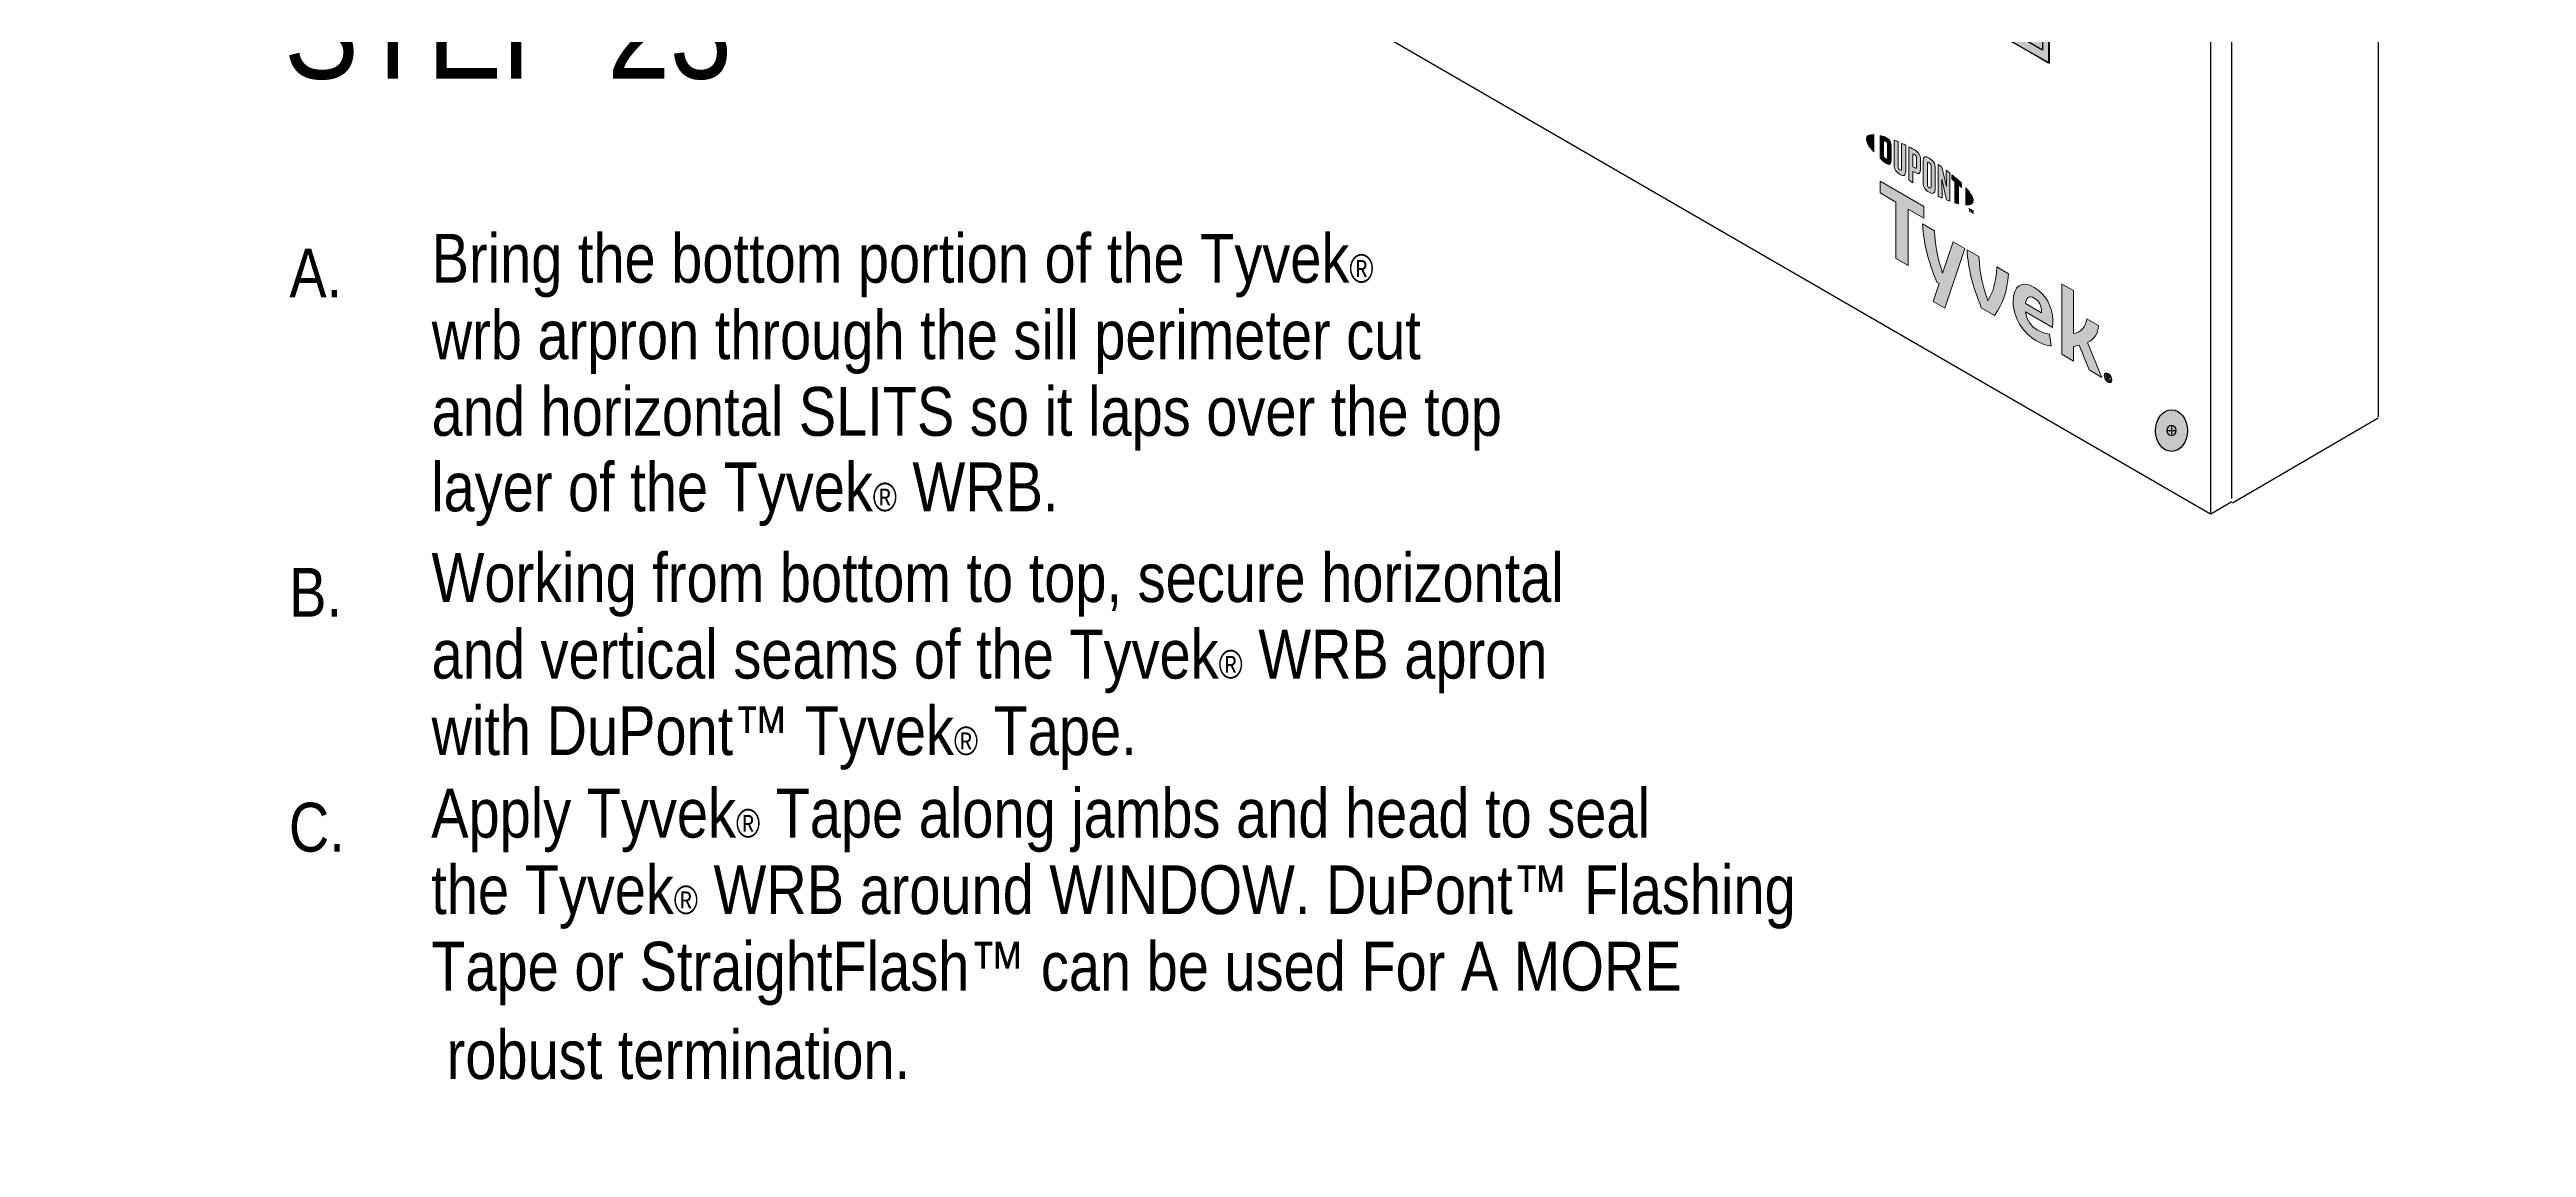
# Model space of a CAD drawing. Extents: x -1337 to 5791, y -3809 to 1769.
# Drawn here: x 3426 to 3997, y -2430 to -2177 of the extents above; entities that cross this region are included whole.
import ezdxf

# ---------------------------------------------------------------- set-up
doc = ezdxf.new("R2010")
doc.units = 0
doc.header["$MEASUREMENT"] = 0
for name, color, linetype, lineweight in [('.ATI-HATCH', 7, 'Continuous', 0), ('.ATI-TEXT', 7, 'Continuous', 0), ('G-ANNO-TTLB', 7, 'Continuous', 0), ('Layer 12', 7, 'Continuous', 0), ('TYVEK', 7, 'Continuous', 0), ('WALL SCRATCH', 7, 'Continuous', 0), ('X-REF - TRACED', 7, 'Continuous', 0)]:
    doc.layers.add(name, color=color, linetype=linetype, lineweight=lineweight)

# ---------------------------------------------------------------- blocks, each defined once
blk = doc.blocks.new('Block_80')
at = {"layer": '.ATI-TEXT', "char_height": 0.2, "attachment_point": 7}
for s, insert in [('\\C18;\\c0;\\FArial Narrow|b0|i0|c1;\\H11.249999;\\W1.000000;A.', (3481.39, -2234.47)), ('\\C18;\\c0;\\FArial Narrow|b0|i0|c1;\\H11.249999;\\W1.000000;Bring the bottom portion of the Tyvek\\H6.558750;®\\H11.249999;  ', (3514.16, -2234.47)), ('\\C18;\\c0;\\FArial Narrow|b0|i0|c1;\\H11.249999;\\W1.000000;wrb arpron through the sill perimeter cut', (3514.18, -2252.11)), ('\\C18;\\c0;\\FArial Narrow|b0|i0|c1;\\H11.249999;\\W1.000000;and horizontal SLITS so it laps over the top', (3514.16, -2269.74)), ('\\C18;\\c0;\\FArial Narrow|b0|i0|c1;\\H11.249999;\\W1.000000;layer of the Tyvek\\H6.558750;®\\H11.249999; WRB. ', (3514.04, -2287.13))]:
    blk.add_mtext(s, dxfattribs=dict(at, insert=insert))
blk = doc.blocks.new('Block_81')
at = {"layer": '.ATI-TEXT', "char_height": 0.2, "attachment_point": 7}
for s, insert in [('\\C18;\\c0;\\FArial Narrow|b0|i0|c1;\\H11.249999;\\W1.000000;Working from bottom to top, secure horizontal', (3514.13, -2308.02)), ('\\C18;\\c0;\\FArial Narrow|b0|i0|c1;\\H11.249999;\\W1.000000;B.', (3481.35, -2308.02)), ('\\C18;\\c0;\\FArial Narrow|b0|i0|c1;\\H11.249999;\\W1.000000;and vertical seams of the Tyvek\\H6.558750;®\\H11.249999; WRB apron ', (3514.15, -2325.65)), ('\\C18;\\c0;\\FArial Narrow|b0|i0|c1;\\H11.249999;\\W1.000000;with DuPont™ Tyvek\\H6.558750;®\\H11.249999; Tape. ', (3514.13, -2343.29))]:
    blk.add_mtext(s, dxfattribs=dict(at, insert=insert))
blk = doc.blocks.new('Block_82')
at = {"layer": '.ATI-TEXT', "char_height": 0.2, "attachment_point": 7}
for s, insert in [('\\C18;\\c0;\\FArial Narrow|b0|i0|c1;\\H11.249999;\\W1.000000;Apply Tyvek\\H6.558750;®\\H11.249999; Tape along jambs and head to seal', (3514.06, -2362.28)), ('\\C18;\\c0;\\FArial Narrow|b0|i0|c1;\\H11.249999;\\W1.000000;C.', (3481.28, -2362.28)), ('\\C18;\\c0;\\FArial Narrow|b0|i0|c1;\\H11.249999;\\W1.000000;the Tyvek\\H6.558750;®\\H11.249999; WRB around WINDOW. DuPont™ Flashing ', (3514.07, -2379.92)), ('\\C18;\\c0;\\FArial Narrow|b0|i0|c1;\\H11.249999;\\W1.000000;Tape or StraightFlash™ can be used For A MORE', (3514.06, -2397.55)), ('\\C18;\\c0;\\FArial Narrow|b0|i0|c1;\\H11.249999;\\W1.000000; robust termination. ', (3514.04, -2414.66))]:
    blk.add_mtext(s, dxfattribs=dict(at, insert=insert))
blk = doc.blocks.new('Block_594')
at = {"layer": 'TYVEK', "color": 1, "lineweight": 25, "true_color": 0xff0000}
for points in [[(3446.41, -2274.43)], [(3490.17, -2299.69)]]:
    blk.add_lwpolyline(points, dxfattribs=at)
blk = doc.blocks.new('Block_595')
at = {"layer": 'TYVEK', "color": 1, "lineweight": 25, "true_color": 0xff0000}
for points in [[(3490.17, -2279.11)], [(3490.17, -2299.69)]]:
    blk.add_lwpolyline(points, dxfattribs=at)
blk = doc.blocks.new('Block_597')
at = {"layer": 'TYVEK', "color": 1, "lineweight": 25, "true_color": 0xff0000}
for points in [[(3810.01, -2186.76)], [(3853.78, -2212.03)]]:
    blk.add_lwpolyline(points, dxfattribs=at)
blk = doc.blocks.new('Block_598')
at = {"layer": 'TYVEK', "color": 1, "lineweight": 25, "true_color": 0xff0000}
for points in [[(3853.78, -2191.45)], [(3853.78, -2212.03)]]:
    blk.add_lwpolyline(points, dxfattribs=at)
blk = doc.blocks.new('Block_608')
at = {"layer": 'TYVEK', "true_color": 0x003b71, "transparency": 33554687}
h = blk.add_hatch(color=156, dxfattribs=at)
h.dxf.hatch_style = 2
edge = h.paths.add_edge_path()
edge.add_ellipse((3914.8, -2265.15), major_axis=(0, 4.78), ratio=0.766948, start_angle=0, end_angle=360)
at = {"layer": 'TYVEK', "color": 18, "lineweight": 25, "true_color": 0x000000}
for p, q in [((3914.8, -2263.89), (3914.8, -2266.36)), ((3913.83, -2265.12), (3915.77, -2265.12))]:
    blk.add_line(p, q, dxfattribs=at)
for centre, major_axis, ratio in [((3914.8, -2265.15), (0, 4.78), 0.766948), ((3914.8, -2265.12), (0, 1.23), 0.788846)]:
    blk.add_ellipse(centre, major_axis=major_axis, ratio=ratio, dxfattribs=at)
blk = doc.blocks.new('Block_814')
at = {"layer": 'X-REF - TRACED', "true_color": 0x848484, "transparency": 33554687}
h = blk.add_hatch(color=252, dxfattribs=at)
h.dxf.hatch_style = 2
edge = h.paths.add_edge_path()
edge.add_spline(control_points=[(3844.54, -2197.96), (3844.54, -2198.68), (3845.15, -2199.71), (3846.22, -2200.9), (3846.22, -2200.9), (3846.22, -2196.96), (3846.22, -2196.96), (3845.15, -2196.92), (3844.54, -2197.24), (3844.54, -2197.96)], knot_values=[0, 0, 0, 0, 1, 1, 1, 2, 2, 2, 3, 3, 3, 3], degree=3, periodic=0)
h = blk.add_hatch(color=252, dxfattribs=at)
h.dxf.hatch_style = 2
edge = h.paths.add_edge_path()
edge.add_spline(control_points=[(3849.42, -2202.39), (3849.42, -2202.69), (3849.26, -2202.7), (3849.07, -2202.59), (3848.93, -2202.5), (3848.7, -2202.31), (3848.51, -2202.15), (3848.51, -2202.15), (3848.51, -2198.38), (3848.51, -2198.38), (3848.7, -2198.43), (3848.93, -2198.5), (3849.07, -2198.58), (3849.26, -2198.69), (3849.42, -2198.89), (3849.42, -2199.19), (3849.42, -2199.19), (3849.42, -2202.39), (3849.42, -2202.39)], knot_values=[0, 0, 0, 0, 1, 1, 1, 2, 2, 2, 3, 3, 3, 4, 4, 4, 5, 5, 5, 6, 6, 6, 6], degree=3, periodic=0)
edge = h.paths.add_edge_path()
edge.add_spline(control_points=[(3849.2, -2197.67), (3848.9, -2197.5), (3848.47, -2197.35), (3847.69, -2197.18), (3847.69, -2197.18), (3847.69, -2202.4), (3847.69, -2202.4), (3848.38, -2203.03), (3848.9, -2203.48), (3849.2, -2203.65), (3849.88, -2204.04), (3850.27, -2203.79), (3850.27, -2203.01), (3850.27, -2203.01), (3850.27, -2199.54), (3850.27, -2199.54), (3850.27, -2198.77), (3849.88, -2198.07), (3849.2, -2197.67)], knot_values=[0, 0, 0, 0, 1, 1, 1, 2, 2, 2, 3, 3, 3, 4, 4, 4, 5, 5, 5, 6, 6, 6, 6], degree=3, periodic=0)
h = blk.add_hatch(color=252, dxfattribs=at)
h.dxf.hatch_style = 2
edge = h.paths.add_edge_path()
edge.add_spline(control_points=[(3852.66, -2204.87), (3852.66, -2205.18), (3852.57, -2205.31), (3852.24, -2205.08), (3851.92, -2204.85), (3851.83, -2204.64), (3851.83, -2204.28), (3851.83, -2204.28), (3851.83, -2198.6), (3851.83, -2198.6), (3851.62, -2198.5), (3851.14, -2198.3), (3850.94, -2198.21), (3850.94, -2198.21), (3850.94, -2203.96), (3850.94, -2203.96), (3850.94, -2204.88), (3851.32, -2205.46), (3852.24, -2206.12), (3853.09, -2206.71), (3853.6, -2206.52), (3853.6, -2205.5), (3853.6, -2205.5), (3853.6, -2199.43), (3853.6, -2199.43), (3853.43, -2199.34), (3852.85, -2199.06), (3852.66, -2198.98), (3852.66, -2198.98), (3852.66, -2204.87), (3852.66, -2204.87)], knot_values=[0, 0, 0, 0, 1, 1, 1, 2, 2, 2, 3, 3, 3, 4, 4, 4, 5, 5, 5, 6, 6, 6, 7, 7, 7, 8, 8, 8, 9, 9, 9, 10, 10, 10, 10], degree=3, periodic=0)
h = blk.add_hatch(color=252, dxfattribs=at)
h.dxf.hatch_style = 2
edge = h.paths.add_edge_path()
edge.add_spline(control_points=[(3856.08, -2204.35), (3856.08, -2204.68), (3855.98, -2204.79), (3855.6, -2204.57), (3855.6, -2204.57), (3855.27, -2204.38), (3855.27, -2204.38), (3855.27, -2204.38), (3855.27, -2201.36), (3855.27, -2201.36), (3855.42, -2201.43), (3855.5, -2201.48), (3855.59, -2201.53), (3856, -2201.77), (3856.08, -2201.99), (3856.08, -2202.33), (3856.08, -2202.33), (3856.08, -2204.35), (3856.08, -2204.35)], knot_values=[0, 0, 0, 0, 1, 1, 1, 2, 2, 2, 3, 3, 3, 4, 4, 4, 5, 5, 5, 6, 6, 6, 6], degree=3, periodic=0)
edge = h.paths.add_edge_path()
edge.add_spline(control_points=[(3855.64, -2200.49), (3855.48, -2200.4), (3854.88, -2200.08), (3854.34, -2199.8), (3854.34, -2199.8), (3854.34, -2207.45), (3854.34, -2207.45), (3854.52, -2207.57), (3855.01, -2207.88), (3855.27, -2208.04), (3855.27, -2208.04), (3855.27, -2205.44), (3855.27, -2205.44), (3855.27, -2205.44), (3855.64, -2205.65), (3855.64, -2205.65), (3856.62, -2206.22), (3857.03, -2205.95), (3857.03, -2204.98), (3857.03, -2204.98), (3857.03, -2202.72), (3857.03, -2202.72), (3857.03, -2201.77), (3856.57, -2201.03), (3855.64, -2200.49)], knot_values=[0, 0, 0, 0, 1, 1, 1, 2, 2, 2, 3, 3, 3, 4, 4, 4, 5, 5, 5, 6, 6, 6, 7, 7, 7, 8, 8, 8, 8], degree=3, periodic=0)
h = blk.add_hatch(color=252, dxfattribs=at)
h.dxf.hatch_style = 2
edge = h.paths.add_edge_path()
edge.add_spline(control_points=[(3859.43, -2208.96), (3859.43, -2209.26), (3859.35, -2209.36), (3859.01, -2209.18), (3858.67, -2209), (3858.58, -2208.78), (3858.58, -2208.46), (3858.58, -2208.46), (3858.58, -2203.69), (3858.58, -2203.69), (3858.58, -2203.38), (3858.67, -2203.26), (3859.01, -2203.47), (3859.35, -2203.67), (3859.43, -2203.88), (3859.43, -2204.18), (3859.43, -2204.18), (3859.43, -2208.96), (3859.43, -2208.96)], knot_values=[0, 0, 0, 0, 1, 1, 1, 2, 2, 2, 3, 3, 3, 4, 4, 4, 5, 5, 5, 6, 6, 6, 6], degree=3, periodic=0)
edge = h.paths.add_edge_path()
edge.add_spline(control_points=[(3859.01, -2202.4), (3858.14, -2201.85), (3857.63, -2201.99), (3857.63, -2203), (3857.63, -2203), (3857.63, -2208), (3857.63, -2208), (3857.63, -2209.07), (3858.1, -2209.77), (3859.01, -2210.26), (3859.91, -2210.73), (3860.38, -2210.61), (3860.38, -2209.48), (3860.38, -2209.48), (3860.38, -2204.7), (3860.38, -2204.7), (3860.38, -2203.62), (3859.96, -2202.99), (3859.01, -2202.4)], knot_values=[0, 0, 0, 0, 1, 1, 1, 2, 2, 2, 3, 3, 3, 4, 4, 4, 5, 5, 5, 6, 6, 6, 6], degree=3, periodic=0)
h = blk.add_hatch(color=252, dxfattribs=at)
h.dxf.hatch_style = 2
edge = h.paths.add_edge_path()
edge.add_spline(control_points=[(3862.98, -2208.95), (3862.98, -2208.95), (3861.94, -2204.46), (3861.94, -2204.46), (3861.66, -2204.25), (3861.32, -2204.01), (3861.06, -2203.83), (3861.06, -2203.83), (3861.06, -2211.18), (3861.06, -2211.18), (3861.24, -2211.26), (3861.71, -2211.48), (3861.96, -2211.58), (3861.96, -2211.58), (3861.88, -2207.21), (3861.88, -2207.21), (3861.88, -2207.21), (3862.98, -2212), (3862.98, -2212), (3863.22, -2212.1), (3863.56, -2212.23), (3863.79, -2212.31), (3863.79, -2212.31), (3863.79, -2205.85), (3863.79, -2205.85), (3863.55, -2205.67), (3863.13, -2205.34), (3862.92, -2205.18), (3862.92, -2205.18), (3862.98, -2208.95), (3862.98, -2208.95)], knot_values=[0, 0, 0, 0, 1, 1, 1, 2, 2, 2, 3, 3, 3, 4, 4, 4, 5, 5, 5, 6, 6, 6, 7, 7, 7, 8, 8, 8, 9, 9, 9, 10, 10, 10, 10], degree=3, periodic=0)
h = blk.add_hatch(color=252, dxfattribs=at)
h.dxf.hatch_style = 2
edge = h.paths.add_edge_path()
edge.add_spline(control_points=[(3864.25, -2207.25), (3864.48, -2207.43), (3864.71, -2207.62), (3864.93, -2207.8), (3864.93, -2207.8), (3864.93, -2212.69), (3864.93, -2212.69), (3865.14, -2212.75), (3865.52, -2212.85), (3865.77, -2212.91), (3865.77, -2212.91), (3865.77, -2208.52), (3865.77, -2208.52), (3866.02, -2208.73), (3866.25, -2208.94), (3866.46, -2209.13), (3866.46, -2209.13), (3866.46, -2208.18), (3866.46, -2208.18), (3865.79, -2207.54), (3865.08, -2206.91), (3864.25, -2206.23), (3864.25, -2206.23), (3864.25, -2207.25), (3864.25, -2207.25)], knot_values=[0, 0, 0, 0, 1, 1, 1, 2, 2, 2, 3, 3, 3, 4, 4, 4, 5, 5, 5, 6, 6, 6, 7, 7, 7, 8, 8, 8, 8], degree=3, periodic=0)
h = blk.add_hatch(color=252, dxfattribs=at)
h.dxf.hatch_style = 2
edge = h.paths.add_edge_path()
edge.add_spline(control_points=[(3869.15, -2212.16), (3869.15, -2212.89), (3868.53, -2213.21), (3867.47, -2213.17), (3867.47, -2213.17), (3867.47, -2209.23), (3867.47, -2209.23), (3868.53, -2210.42), (3869.15, -2211.45), (3869.15, -2212.16)], knot_values=[0, 0, 0, 0, 1, 1, 1, 2, 2, 2, 3, 3, 3, 3], degree=3, periodic=0)
h = blk.add_hatch(color=252, dxfattribs=at)
h.dxf.hatch_style = 2
edge = h.paths.add_edge_path()
edge.add_spline(control_points=[(3868.65, -2214.25), (3868.65, -2214.25), (3868.75, -2214.31), (3868.75, -2214.31), (3868.75, -2214.31), (3868.9, -2214.66), (3868.9, -2214.66), (3868.9, -2214.66), (3869.05, -2214.48), (3869.05, -2214.48), (3869.05, -2214.48), (3869.14, -2214.54), (3869.14, -2214.54), (3869.14, -2214.54), (3869.14, -2215.11), (3869.14, -2215.11), (3869.14, -2215.11), (3869.05, -2215.05), (3869.05, -2215.05), (3869.05, -2215.05), (3869.05, -2214.65), (3869.05, -2214.65), (3869.05, -2214.65), (3868.9, -2214.83), (3868.9, -2214.83), (3868.9, -2214.83), (3868.89, -2214.83), (3868.89, -2214.83), (3868.89, -2214.83), (3868.74, -2214.47), (3868.74, -2214.47), (3868.74, -2214.47), (3868.74, -2214.87), (3868.74, -2214.87), (3868.74, -2214.87), (3868.65, -2214.82), (3868.65, -2214.82), (3868.65, -2214.82), (3868.65, -2214.25), (3868.65, -2214.25)], knot_values=[0, 0, 0, 0, 1, 1, 1, 2, 2, 2, 3, 3, 3, 4, 4, 4, 5, 5, 5, 6, 6, 6, 7, 7, 7, 8, 8, 8, 9, 9, 9, 10, 10, 10, 11, 11, 11, 12, 12, 12, 13, 13, 13, 13], degree=3, periodic=0)
edge = h.paths.add_edge_path()
edge.add_spline(control_points=[(3868.29, -2214.14), (3868.29, -2214.14), (3868.14, -2214.06), (3868.14, -2214.06), (3868.14, -2214.06), (3868.14, -2213.96), (3868.14, -2213.96), (3868.14, -2213.96), (3868.54, -2214.19), (3868.54, -2214.19), (3868.54, -2214.19), (3868.54, -2214.29), (3868.54, -2214.29), (3868.54, -2214.29), (3868.39, -2214.2), (3868.39, -2214.2), (3868.39, -2214.2), (3868.39, -2214.67), (3868.39, -2214.67), (3868.39, -2214.67), (3868.29, -2214.61), (3868.29, -2214.61), (3868.29, -2214.61), (3868.29, -2214.14), (3868.29, -2214.14)], knot_values=[0, 0, 0, 0, 1, 1, 1, 2, 2, 2, 3, 3, 3, 4, 4, 4, 5, 5, 5, 6, 6, 6, 7, 7, 7, 8, 8, 8, 8], degree=3, periodic=0)
at = {"layer": 'X-REF - TRACED'}
for points, knots in [([(3844.54, -2197.96), (3844.54, -2198.68), (3845.15, -2199.71), (3846.22, -2200.9), (3846.22, -2200.9), (3846.22, -2196.96), (3846.22, -2196.96), (3845.15, -2196.92), (3844.54, -2197.24), (3844.54, -2197.96)], [0, 0, 0, 0, 1, 1, 1, 2, 2, 2, 3, 3, 3, 3]), ([(3849.2, -2197.67), (3848.9, -2197.5), (3848.47, -2197.35), (3847.69, -2197.18), (3847.69, -2197.18), (3847.69, -2202.4), (3847.69, -2202.4), (3848.38, -2203.03), (3848.9, -2203.48), (3849.2, -2203.65), (3849.88, -2204.04), (3850.27, -2203.79), (3850.27, -2203.01), (3850.27, -2203.01), (3850.27, -2199.54), (3850.27, -2199.54), (3850.27, -2198.77), (3849.88, -2198.07), (3849.2, -2197.67)], [0, 0, 0, 0, 1, 1, 1, 2, 2, 2, 3, 3, 3, 4, 4, 4, 5, 5, 5, 6, 6, 6, 6]), ([(3849.42, -2202.39), (3849.42, -2202.69), (3849.26, -2202.7), (3849.07, -2202.59), (3848.93, -2202.5), (3848.7, -2202.31), (3848.51, -2202.15), (3848.51, -2202.15), (3848.51, -2198.38), (3848.51, -2198.38), (3848.7, -2198.43), (3848.93, -2198.5), (3849.07, -2198.58), (3849.26, -2198.69), (3849.42, -2198.89), (3849.42, -2199.19), (3849.42, -2199.19), (3849.42, -2202.39), (3849.42, -2202.39)], [0, 0, 0, 0, 1, 1, 1, 2, 2, 2, 3, 3, 3, 4, 4, 4, 5, 5, 5, 6, 6, 6, 6]), ([(3852.66, -2204.87), (3852.66, -2205.18), (3852.57, -2205.31), (3852.24, -2205.08), (3851.92, -2204.85), (3851.83, -2204.64), (3851.83, -2204.28), (3851.83, -2204.28), (3851.83, -2198.6), (3851.83, -2198.6), (3851.62, -2198.5), (3851.14, -2198.3), (3850.94, -2198.21), (3850.94, -2198.21), (3850.94, -2203.96), (3850.94, -2203.96), (3850.94, -2204.88), (3851.32, -2205.46), (3852.24, -2206.12), (3853.09, -2206.71), (3853.6, -2206.52), (3853.6, -2205.5), (3853.6, -2205.5), (3853.6, -2199.43), (3853.6, -2199.43), (3853.43, -2199.34), (3852.85, -2199.06), (3852.66, -2198.98), (3852.66, -2198.98), (3852.66, -2204.87), (3852.66, -2204.87)], [0, 0, 0, 0, 1, 1, 1, 2, 2, 2, 3, 3, 3, 4, 4, 4, 5, 5, 5, 6, 6, 6, 7, 7, 7, 8, 8, 8, 9, 9, 9, 10, 10, 10, 10]), ([(3855.64, -2200.49), (3855.48, -2200.4), (3854.88, -2200.08), (3854.34, -2199.8), (3854.34, -2199.8), (3854.34, -2207.45), (3854.34, -2207.45), (3854.52, -2207.57), (3855.01, -2207.88), (3855.27, -2208.04), (3855.27, -2208.04), (3855.27, -2205.44), (3855.27, -2205.44), (3855.27, -2205.44), (3855.64, -2205.65), (3855.64, -2205.65), (3856.62, -2206.22), (3857.03, -2205.95), (3857.03, -2204.98), (3857.03, -2204.98), (3857.03, -2202.72), (3857.03, -2202.72), (3857.03, -2201.77), (3856.57, -2201.03), (3855.64, -2200.49)], [0, 0, 0, 0, 1, 1, 1, 2, 2, 2, 3, 3, 3, 4, 4, 4, 5, 5, 5, 6, 6, 6, 7, 7, 7, 8, 8, 8, 8]), ([(3856.08, -2204.35), (3856.08, -2204.68), (3855.98, -2204.79), (3855.6, -2204.57), (3855.6, -2204.57), (3855.27, -2204.38), (3855.27, -2204.38), (3855.27, -2204.38), (3855.27, -2201.36), (3855.27, -2201.36), (3855.42, -2201.43), (3855.5, -2201.48), (3855.59, -2201.53), (3856, -2201.77), (3856.08, -2201.99), (3856.08, -2202.33), (3856.08, -2202.33), (3856.08, -2204.35), (3856.08, -2204.35)], [0, 0, 0, 0, 1, 1, 1, 2, 2, 2, 3, 3, 3, 4, 4, 4, 5, 5, 5, 6, 6, 6, 6]), ([(3859.01, -2202.4), (3858.14, -2201.85), (3857.63, -2201.99), (3857.63, -2203), (3857.63, -2203), (3857.63, -2208), (3857.63, -2208), (3857.63, -2209.07), (3858.1, -2209.77), (3859.01, -2210.26), (3859.91, -2210.73), (3860.38, -2210.61), (3860.38, -2209.48), (3860.38, -2209.48), (3860.38, -2204.7), (3860.38, -2204.7), (3860.38, -2203.62), (3859.96, -2202.99), (3859.01, -2202.4)], [0, 0, 0, 0, 1, 1, 1, 2, 2, 2, 3, 3, 3, 4, 4, 4, 5, 5, 5, 6, 6, 6, 6]), ([(3859.43, -2208.96), (3859.43, -2209.26), (3859.35, -2209.36), (3859.01, -2209.18), (3858.67, -2209), (3858.58, -2208.78), (3858.58, -2208.46), (3858.58, -2208.46), (3858.58, -2203.69), (3858.58, -2203.69), (3858.58, -2203.38), (3858.67, -2203.26), (3859.01, -2203.47), (3859.35, -2203.67), (3859.43, -2203.88), (3859.43, -2204.18), (3859.43, -2204.18), (3859.43, -2208.96), (3859.43, -2208.96)], [0, 0, 0, 0, 1, 1, 1, 2, 2, 2, 3, 3, 3, 4, 4, 4, 5, 5, 5, 6, 6, 6, 6]), ([(3862.98, -2208.95), (3862.98, -2208.95), (3861.94, -2204.46), (3861.94, -2204.46), (3861.66, -2204.25), (3861.32, -2204.01), (3861.06, -2203.83), (3861.06, -2203.83), (3861.06, -2211.18), (3861.06, -2211.18), (3861.24, -2211.26), (3861.71, -2211.48), (3861.96, -2211.58), (3861.96, -2211.58), (3861.88, -2207.21), (3861.88, -2207.21), (3861.88, -2207.21), (3862.98, -2212), (3862.98, -2212), (3863.22, -2212.1), (3863.56, -2212.23), (3863.79, -2212.31), (3863.79, -2212.31), (3863.79, -2205.85), (3863.79, -2205.85), (3863.55, -2205.67), (3863.13, -2205.34), (3862.92, -2205.18), (3862.92, -2205.18), (3862.98, -2208.95), (3862.98, -2208.95)], [0, 0, 0, 0, 1, 1, 1, 2, 2, 2, 3, 3, 3, 4, 4, 4, 5, 5, 5, 6, 6, 6, 7, 7, 7, 8, 8, 8, 9, 9, 9, 10, 10, 10, 10]), ([(3864.25, -2207.25), (3864.48, -2207.43), (3864.71, -2207.62), (3864.93, -2207.8), (3864.93, -2207.8), (3864.93, -2212.69), (3864.93, -2212.69), (3865.14, -2212.75), (3865.52, -2212.85), (3865.77, -2212.91), (3865.77, -2212.91), (3865.77, -2208.52), (3865.77, -2208.52), (3866.02, -2208.73), (3866.25, -2208.94), (3866.46, -2209.13), (3866.46, -2209.13), (3866.46, -2208.18), (3866.46, -2208.18), (3865.79, -2207.54), (3865.08, -2206.91), (3864.25, -2206.23), (3864.25, -2206.23), (3864.25, -2207.25), (3864.25, -2207.25)], [0, 0, 0, 0, 1, 1, 1, 2, 2, 2, 3, 3, 3, 4, 4, 4, 5, 5, 5, 6, 6, 6, 7, 7, 7, 8, 8, 8, 8]), ([(3869.15, -2212.16), (3869.15, -2212.89), (3868.53, -2213.21), (3867.47, -2213.17), (3867.47, -2213.17), (3867.47, -2209.23), (3867.47, -2209.23), (3868.53, -2210.42), (3869.15, -2211.45), (3869.15, -2212.16)], [0, 0, 0, 0, 1, 1, 1, 2, 2, 2, 3, 3, 3, 3]), ([(3868.29, -2214.14), (3868.29, -2214.14), (3868.14, -2214.06), (3868.14, -2214.06), (3868.14, -2214.06), (3868.14, -2213.96), (3868.14, -2213.96), (3868.14, -2213.96), (3868.54, -2214.19), (3868.54, -2214.19), (3868.54, -2214.19), (3868.54, -2214.29), (3868.54, -2214.29), (3868.54, -2214.29), (3868.39, -2214.2), (3868.39, -2214.2), (3868.39, -2214.2), (3868.39, -2214.67), (3868.39, -2214.67), (3868.39, -2214.67), (3868.29, -2214.61), (3868.29, -2214.61), (3868.29, -2214.61), (3868.29, -2214.14), (3868.29, -2214.14)], [0, 0, 0, 0, 1, 1, 1, 2, 2, 2, 3, 3, 3, 4, 4, 4, 5, 5, 5, 6, 6, 6, 7, 7, 7, 8, 8, 8, 8]), ([(3868.65, -2214.25), (3868.65, -2214.25), (3868.75, -2214.31), (3868.75, -2214.31), (3868.75, -2214.31), (3868.9, -2214.66), (3868.9, -2214.66), (3868.9, -2214.66), (3869.05, -2214.48), (3869.05, -2214.48), (3869.05, -2214.48), (3869.14, -2214.54), (3869.14, -2214.54), (3869.14, -2214.54), (3869.14, -2215.11), (3869.14, -2215.11), (3869.14, -2215.11), (3869.05, -2215.05), (3869.05, -2215.05), (3869.05, -2215.05), (3869.05, -2214.65), (3869.05, -2214.65), (3869.05, -2214.65), (3868.9, -2214.83), (3868.9, -2214.83), (3868.9, -2214.83), (3868.89, -2214.83), (3868.89, -2214.83), (3868.89, -2214.83), (3868.74, -2214.47), (3868.74, -2214.47), (3868.74, -2214.47), (3868.74, -2214.87), (3868.74, -2214.87), (3868.74, -2214.87), (3868.65, -2214.82), (3868.65, -2214.82), (3868.65, -2214.82), (3868.65, -2214.25), (3868.65, -2214.25)], [0, 0, 0, 0, 1, 1, 1, 2, 2, 2, 3, 3, 3, 4, 4, 4, 5, 5, 5, 6, 6, 6, 7, 7, 7, 8, 8, 8, 9, 9, 9, 10, 10, 10, 11, 11, 11, 12, 12, 12, 13, 13, 13, 13])]:
    blk.add_open_spline(points, degree=3, knots=knots, dxfattribs=at)
blk = doc.blocks.new('Block_818')
at = {"layer": 'X-REF - TRACED', "true_color": 0x848484, "transparency": 33554687}
h = blk.add_hatch(color=252, dxfattribs=at)
h.dxf.hatch_style = 2
h.paths.add_polyline_path([(3857.79, -2213.49), (3847.69, -2207.66), (3847.69, -2210.4), (3851.34, -2212.51), (3851.34, -2225.5), (3854.15, -2227.12), (3854.15, -2214.13), (3857.79, -2216.23)])
h = blk.add_hatch(color=252, dxfattribs=at)
h.dxf.hatch_style = 2
edge = h.paths.add_edge_path()
edge.add_spline(control_points=[(3874.58, -2227.44), (3874.41, -2231.18), (3873.66, -2233.36), (3872.51, -2235.23), (3871.39, -2232.04), (3870.66, -2229.02), (3870.45, -2225.05), (3870.45, -2225.05), (3867.72, -2223.47), (3867.72, -2223.47), (3868.01, -2228.16), (3868.9, -2231.57), (3871.01, -2236.86), (3871.01, -2236.86), (3874.02, -2238.6), (3874.02, -2238.6), (3876.06, -2235.7), (3876.9, -2233.29), (3877.29, -2229), (3877.29, -2229), (3874.58, -2227.44), (3874.58, -2227.44)], knot_values=[0, 0, 0, 0, 1, 1, 1, 2, 2, 2, 3, 3, 3, 4, 4, 4, 5, 5, 5, 6, 6, 6, 7, 7, 7, 7], degree=3, periodic=0)
h = blk.add_hatch(color=252, dxfattribs=at)
h.dxf.hatch_style = 2
edge = h.paths.add_edge_path()
edge.add_spline(control_points=[(3881.15, -2235.88), (3881.15, -2235.88), (3884.88, -2238.03), (3884.88, -2238.03), (3884.88, -2238.03), (3884.88, -2237.76), (3884.88, -2237.76), (3884.88, -2236.51), (3884.29, -2235.24), (3883.21, -2234.62), (3882.08, -2233.96), (3881.33, -2234.46), (3881.15, -2235.88)], knot_values=[0, 0, 0, 0, 1, 1, 1, 2, 2, 2, 3, 3, 3, 4, 4, 4, 4], degree=3, periodic=0)
edge = h.paths.add_edge_path()
edge.add_spline(control_points=[(3887.1, -2245.65), (3886.23, -2245.61), (3884.96, -2245.18), (3883.66, -2244.44), (3880.51, -2242.61), (3878.35, -2239.07), (3878.35, -2235.34), (3878.35, -2231.77), (3880.33, -2230.48), (3883.21, -2232.15), (3885.78, -2233.63), (3887.47, -2236.7), (3887.47, -2239.71), (3887.47, -2240.38), (3887.43, -2240.95), (3887.39, -2241.37), (3887.39, -2241.37), (3881.19, -2237.79), (3881.19, -2237.79), (3881.45, -2239.74), (3882.37, -2241.08), (3883.94, -2241.99), (3884.9, -2242.54), (3885.82, -2242.83), (3886.67, -2242.91), (3886.67, -2242.91), (3887.1, -2245.65), (3887.1, -2245.65)], knot_values=[0, 0, 0, 0, 1, 1, 1, 2, 2, 2, 3, 3, 3, 4, 4, 4, 5, 5, 5, 6, 6, 6, 7, 7, 7, 8, 8, 8, 9, 9, 9, 9], degree=3, periodic=0)
h = blk.add_hatch(color=252, dxfattribs=at)
h.dxf.hatch_style = 2
edge = h.paths.add_edge_path()
edge.add_spline(control_points=[(3895.49, -2244.86), (3895.49, -2244.86), (3898.75, -2252.88), (3898.75, -2252.88), (3898.75, -2252.88), (3895.81, -2251.18), (3895.81, -2251.18), (3895.81, -2251.18), (3893.55, -2245.49), (3893.55, -2245.49), (3893.14, -2245.59), (3892.71, -2245.68), (3892.24, -2245.74), (3892.24, -2245.74), (3892.24, -2249.12), (3892.24, -2249.12), (3892.24, -2249.12), (3889.53, -2247.55), (3889.53, -2247.55), (3889.53, -2247.55), (3889.53, -2231.43), (3889.53, -2231.43), (3889.53, -2231.43), (3892.24, -2232.84), (3892.24, -2232.84), (3892.24, -2232.84), (3892.24, -2242.75), (3892.24, -2242.75), (3894.08, -2242.45), (3894.98, -2241.39), (3895.3, -2239.39), (3895.3, -2239.39), (3897.98, -2240.94), (3897.98, -2240.94), (3897.92, -2242.84), (3897.06, -2244.08), (3895.49, -2244.86)], knot_values=[0, 0, 0, 0, 1, 1, 1, 2, 2, 2, 3, 3, 3, 4, 4, 4, 5, 5, 5, 6, 6, 6, 7, 7, 7, 8, 8, 8, 9, 9, 9, 10, 10, 10, 11, 11, 11, 12, 12, 12, 12], degree=3, periodic=0)
at = {"layer": 'X-REF - TRACED'}
blk.add_lwpolyline([(3857.79, -2213.49), (3847.69, -2207.66), (3847.69, -2210.4), (3851.34, -2212.51), (3851.34, -2225.5), (3854.15, -2227.12), (3854.15, -2214.13), (3857.79, -2216.23)], close=True, dxfattribs=at)
for points, knots in [([(3874.58, -2227.44), (3874.41, -2231.18), (3873.66, -2233.36), (3872.51, -2235.23), (3871.39, -2232.04), (3870.66, -2229.02), (3870.45, -2225.05), (3870.45, -2225.05), (3867.72, -2223.47), (3867.72, -2223.47), (3868.01, -2228.16), (3868.9, -2231.57), (3871.01, -2236.86), (3871.01, -2236.86), (3874.02, -2238.6), (3874.02, -2238.6), (3876.06, -2235.7), (3876.9, -2233.29), (3877.29, -2229), (3877.29, -2229), (3874.58, -2227.44), (3874.58, -2227.44)], [0, 0, 0, 0, 1, 1, 1, 2, 2, 2, 3, 3, 3, 4, 4, 4, 5, 5, 5, 6, 6, 6, 7, 7, 7, 7]), ([(3887.1, -2245.65), (3886.23, -2245.61), (3884.96, -2245.18), (3883.66, -2244.44), (3880.51, -2242.61), (3878.35, -2239.07), (3878.35, -2235.34), (3878.35, -2231.77), (3880.33, -2230.48), (3883.21, -2232.15), (3885.78, -2233.63), (3887.47, -2236.7), (3887.47, -2239.71), (3887.47, -2240.38), (3887.43, -2240.95), (3887.39, -2241.37), (3887.39, -2241.37), (3881.19, -2237.79), (3881.19, -2237.79), (3881.45, -2239.74), (3882.37, -2241.08), (3883.94, -2241.99), (3884.9, -2242.54), (3885.82, -2242.83), (3886.67, -2242.91), (3886.67, -2242.91), (3887.1, -2245.65), (3887.1, -2245.65)], [0, 0, 0, 0, 1, 1, 1, 2, 2, 2, 3, 3, 3, 4, 4, 4, 5, 5, 5, 6, 6, 6, 7, 7, 7, 8, 8, 8, 9, 9, 9, 9]), ([(3881.15, -2235.88), (3881.15, -2235.88), (3884.88, -2238.03), (3884.88, -2238.03), (3884.88, -2238.03), (3884.88, -2237.76), (3884.88, -2237.76), (3884.88, -2236.51), (3884.29, -2235.24), (3883.21, -2234.62), (3882.08, -2233.96), (3881.33, -2234.46), (3881.15, -2235.88)], [0, 0, 0, 0, 1, 1, 1, 2, 2, 2, 3, 3, 3, 4, 4, 4, 4]), ([(3895.49, -2244.86), (3895.49, -2244.86), (3898.75, -2252.88), (3898.75, -2252.88), (3898.75, -2252.88), (3895.81, -2251.18), (3895.81, -2251.18), (3895.81, -2251.18), (3893.55, -2245.49), (3893.55, -2245.49), (3893.14, -2245.59), (3892.71, -2245.68), (3892.24, -2245.74), (3892.24, -2245.74), (3892.24, -2249.12), (3892.24, -2249.12), (3892.24, -2249.12), (3889.53, -2247.55), (3889.53, -2247.55), (3889.53, -2247.55), (3889.53, -2231.43), (3889.53, -2231.43), (3889.53, -2231.43), (3892.24, -2232.84), (3892.24, -2232.84), (3892.24, -2232.84), (3892.24, -2242.75), (3892.24, -2242.75), (3894.08, -2242.45), (3894.98, -2241.39), (3895.3, -2239.39), (3895.3, -2239.39), (3897.98, -2240.94), (3897.98, -2240.94), (3897.92, -2242.84), (3897.06, -2244.08), (3895.49, -2244.86)], [0, 0, 0, 0, 1, 1, 1, 2, 2, 2, 3, 3, 3, 4, 4, 4, 5, 5, 5, 6, 6, 6, 7, 7, 7, 8, 8, 8, 9, 9, 9, 10, 10, 10, 11, 11, 11, 12, 12, 12, 12])]:
    blk.add_open_spline(points, degree=3, knots=knots, dxfattribs=at)
blk = doc.blocks.new('Block_817')
at = {"layer": 'X-REF - TRACED', "true_color": 0x848484, "transparency": 33554687}
h = blk.add_hatch(color=252, dxfattribs=at)
h.dxf.hatch_style = 2
edge = h.paths.add_edge_path()
edge.add_spline(control_points=[(3864.53, -2221.63), (3864.53, -2221.63), (3862.1, -2228.88), (3862.1, -2228.88), (3861.07, -2225.85), (3860.4, -2222.92), (3860.19, -2219.13), (3860.19, -2219.13), (3857.47, -2217.55), (3857.47, -2217.55), (3857.76, -2222.24), (3858.64, -2225.65), (3860.76, -2230.94), (3860.76, -2230.94), (3861.31, -2231.26), (3861.31, -2231.26), (3861.31, -2231.26), (3859.92, -2235.4), (3859.92, -2235.4), (3859.92, -2235.4), (3862.62, -2236.96), (3862.62, -2236.96), (3862.62, -2236.96), (3867.24, -2223.19), (3867.24, -2223.19), (3867.24, -2223.19), (3864.53, -2221.63), (3864.53, -2221.63)], knot_values=[0, 0, 0, 0, 1, 1, 1, 2, 2, 2, 3, 3, 3, 4, 4, 4, 5, 5, 5, 6, 6, 6, 7, 7, 7, 8, 8, 8, 9, 9, 9, 9], degree=3, periodic=0)
at = {"layer": 'X-REF - TRACED'}
blk.add_open_spline([(3864.53, -2221.63), (3864.53, -2221.63), (3862.1, -2228.88), (3862.1, -2228.88), (3861.07, -2225.85), (3860.4, -2222.92), (3860.19, -2219.13), (3860.19, -2219.13), (3857.47, -2217.55), (3857.47, -2217.55), (3857.76, -2222.24), (3858.64, -2225.65), (3860.76, -2230.94), (3860.76, -2230.94), (3861.31, -2231.26), (3861.31, -2231.26), (3861.31, -2231.26), (3859.92, -2235.4), (3859.92, -2235.4), (3859.92, -2235.4), (3862.62, -2236.96), (3862.62, -2236.96), (3862.62, -2236.96), (3867.24, -2223.19), (3867.24, -2223.19), (3867.24, -2223.19), (3864.53, -2221.63), (3864.53, -2221.63)], degree=3, knots=[0, 0, 0, 0, 1, 1, 1, 2, 2, 2, 3, 3, 3, 4, 4, 4, 5, 5, 5, 6, 6, 6, 7, 7, 7, 8, 8, 8, 9, 9, 9, 9], dxfattribs=at)
blk.add_blockref('Block_818', (0, 0), dxfattribs=at)
blk = doc.blocks.new('Block_819')
at = {"layer": 'X-REF - TRACED', "true_color": 0x848484, "transparency": 33554687}
h = blk.add_hatch(color=252, dxfattribs=at)
h.dxf.hatch_style = 2
edge = h.paths.add_edge_path()
edge.add_spline(control_points=[(3900.05, -2252.56), (3900.05, -2252.56), (3900.05, -2252.86), (3900.05, -2252.86), (3900.05, -2252.86), (3900.16, -2252.92), (3900.16, -2252.92), (3900.27, -2252.99), (3900.33, -2252.99), (3900.33, -2252.88), (3900.33, -2252.76), (3900.27, -2252.69), (3900.16, -2252.63), (3900.16, -2252.63), (3900.05, -2252.56), (3900.05, -2252.56)], knot_values=[0, 0, 0, 0, 1, 1, 1, 2, 2, 2, 3, 3, 3, 4, 4, 4, 5, 5, 5, 5], degree=3, periodic=0)
edge = h.paths.add_edge_path()
edge.add_spline(control_points=[(3899.85, -2252.27), (3899.85, -2252.27), (3900.16, -2252.44), (3900.16, -2252.44), (3900.39, -2252.58), (3900.51, -2252.77), (3900.51, -2252.98), (3900.51, -2253.12), (3900.45, -2253.19), (3900.34, -2253.18), (3900.4, -2253.34), (3900.47, -2253.51), (3900.57, -2253.7), (3900.57, -2253.7), (3900.34, -2253.57), (3900.34, -2253.57), (3900.26, -2253.4), (3900.2, -2253.25), (3900.15, -2253.1), (3900.15, -2253.1), (3900.05, -2253.04), (3900.05, -2253.04), (3900.05, -2253.04), (3900.05, -2253.4), (3900.05, -2253.4), (3900.05, -2253.4), (3899.85, -2253.28), (3899.85, -2253.28), (3899.85, -2253.28), (3899.85, -2252.27), (3899.85, -2252.27)], knot_values=[0, 0, 0, 0, 1, 1, 1, 2, 2, 2, 3, 3, 3, 4, 4, 4, 5, 5, 5, 6, 6, 6, 7, 7, 7, 8, 8, 8, 9, 9, 9, 10, 10, 10, 10], degree=3, periodic=0)
edge = h.paths.add_edge_path()
edge.add_spline(control_points=[(3900.17, -2252.19), (3899.74, -2251.94), (3899.5, -2252.08), (3899.5, -2252.59), (3899.5, -2253.1), (3899.74, -2253.52), (3900.17, -2253.77), (3900.59, -2254.01), (3900.84, -2253.87), (3900.84, -2253.36), (3900.84, -2252.86), (3900.59, -2252.43), (3900.17, -2252.19)], knot_values=[0, 0, 0, 0, 1, 1, 1, 2, 2, 2, 3, 3, 3, 4, 4, 4, 4], degree=3, periodic=0)
edge = h.paths.add_edge_path()
edge.add_spline(control_points=[(3900.17, -2251.98), (3900.7, -2252.29), (3901.04, -2252.87), (3901.04, -2253.48), (3901.04, -2254.09), (3900.69, -2254.27), (3900.17, -2253.97), (3899.64, -2253.66), (3899.3, -2253.08), (3899.3, -2252.47), (3899.3, -2251.87), (3899.64, -2251.68), (3900.17, -2251.98)], knot_values=[0, 0, 0, 0, 1, 1, 1, 2, 2, 2, 3, 3, 3, 4, 4, 4, 4], degree=3, periodic=0)
at = {"layer": 'X-REF - TRACED'}
for points, knots in [([(3900.17, -2251.98), (3900.7, -2252.29), (3901.04, -2252.87), (3901.04, -2253.48), (3901.04, -2254.09), (3900.69, -2254.27), (3900.17, -2253.97), (3899.64, -2253.66), (3899.3, -2253.08), (3899.3, -2252.47), (3899.3, -2251.87), (3899.64, -2251.68), (3900.17, -2251.98)], [0, 0, 0, 0, 1, 1, 1, 2, 2, 2, 3, 3, 3, 4, 4, 4, 4]), ([(3900.17, -2252.19), (3899.74, -2251.94), (3899.5, -2252.08), (3899.5, -2252.59), (3899.5, -2253.1), (3899.74, -2253.52), (3900.17, -2253.77), (3900.59, -2254.01), (3900.84, -2253.87), (3900.84, -2253.36), (3900.84, -2252.86), (3900.59, -2252.43), (3900.17, -2252.19)], [0, 0, 0, 0, 1, 1, 1, 2, 2, 2, 3, 3, 3, 4, 4, 4, 4]), ([(3899.85, -2252.27), (3899.85, -2252.27), (3900.16, -2252.44), (3900.16, -2252.44), (3900.39, -2252.58), (3900.51, -2252.77), (3900.51, -2252.98), (3900.51, -2253.12), (3900.45, -2253.19), (3900.34, -2253.18), (3900.4, -2253.34), (3900.47, -2253.51), (3900.57, -2253.7), (3900.57, -2253.7), (3900.34, -2253.57), (3900.34, -2253.57), (3900.26, -2253.4), (3900.2, -2253.25), (3900.15, -2253.1), (3900.15, -2253.1), (3900.05, -2253.04), (3900.05, -2253.04), (3900.05, -2253.04), (3900.05, -2253.4), (3900.05, -2253.4), (3900.05, -2253.4), (3899.85, -2253.28), (3899.85, -2253.28), (3899.85, -2253.28), (3899.85, -2252.27), (3899.85, -2252.27)], [0, 0, 0, 0, 1, 1, 1, 2, 2, 2, 3, 3, 3, 4, 4, 4, 5, 5, 5, 6, 6, 6, 7, 7, 7, 8, 8, 8, 9, 9, 9, 10, 10, 10, 10]), ([(3900.05, -2252.56), (3900.05, -2252.56), (3900.05, -2252.86), (3900.05, -2252.86), (3900.05, -2252.86), (3900.16, -2252.92), (3900.16, -2252.92), (3900.27, -2252.99), (3900.33, -2252.99), (3900.33, -2252.88), (3900.33, -2252.76), (3900.27, -2252.69), (3900.16, -2252.63), (3900.16, -2252.63), (3900.05, -2252.56), (3900.05, -2252.56)], [0, 0, 0, 0, 1, 1, 1, 2, 2, 2, 3, 3, 3, 4, 4, 4, 5, 5, 5, 5])]:
    blk.add_open_spline(points, degree=3, knots=knots, dxfattribs=at)
blk = doc.blocks.new('Block_816')
at = {"layer": 'X-REF - TRACED'}
for name in ['Block_817', 'Block_819']:
    blk.add_blockref(name, (0, 0), dxfattribs=at)
blk = doc.blocks.new('Block_815')
at = {"layer": 'X-REF - TRACED'}
blk.add_blockref('Block_816', (0, 0), dxfattribs=at)
blk = doc.blocks.new('Block_813')
at = {"layer": 'X-REF - TRACED'}
for name in ['Block_814', 'Block_815']:
    blk.add_blockref(name, (0, 0), dxfattribs=at)

msp = doc.modelspace()

# ---------------------------------------------------------------- hatches: boundary and pattern name
at = {"layer": '.ATI-HATCH', "true_color": 0x808080, "transparency": 33554483}
msp.add_hatch(color=8, dxfattribs=at).paths.add_polyline_path([(3885.1, -2177.53), (3885.1, -2163.24), (3706.34, -2059.68), (3706.25, -2073.96)])
h = msp.add_hatch(color=8, dxfattribs=at)
h.dxf.hatch_style = 2
h.paths.add_polyline_path([(3886.71, -2180.53), (3873.63, -2173.11), (3873.41, -2139.25), (3886.87, -2146.66)])
at = {"layer": 'G-ANNO-TTLB', "true_color": 0xff00ff, "transparency": 33554687}
h = msp.add_hatch(color=6, dxfattribs=at)
edge = h.paths.add_edge_path()
edge.add_spline(control_points=[(5472, -3692.6), (5472, -3692.6), (2542.48, -3692.6), (2542.48, -3692.6), (2542.48, -3692.6), (2542.48, -1235.6), (2542.48, -1235.6), (2542.48, -1235.6), (5472, -1235.6), (5472, -1235.6), (5472, -1235.6), (5472, -3692.6), (5472, -3692.6)], knot_values=[0, 0, 0, 0, 1, 1, 1, 2, 2, 2, 3, 3, 3, 4, 4, 4, 4], degree=3, periodic=0)
edge = h.paths.add_edge_path()
edge.add_spline(control_points=[(2551.48, -1244.6), (2551.48, -1244.6), (2551.48, -3683.6), (2551.48, -3683.6), (2551.48, -3683.6), (5463, -3683.6), (5463, -3683.6), (5463, -3683.6), (5463, -1244.6), (5463, -1244.6), (5463, -1244.6), (2551.48, -1244.6), (2551.48, -1244.6)], knot_values=[0, 0, 0, 0, 1, 1, 1, 2, 2, 2, 3, 3, 3, 4, 4, 4, 4], degree=3, periodic=0)
edge.add_line((2551.48, -1244.6), (2551.48, -1244.6))
at = {"layer": 'Layer 12', "true_color": 0x000000, "transparency": 33554687}
h = msp.add_hatch(dxfattribs=at)
h.set_pattern_fill('_U', color=18, scale=10, angle=45, style=2, pattern_type=0)
h.set_pattern_definition([(45, (0, 0), (-7.071067, 7.07107), [])])
h.paths.add_polyline_path([(3886.5, -2180.53), (3873.78, -2172.95), (3874.09, -2148.81), (3886.44, -2156.35)])

# ---------------------------------------------------------------- linework, layer by layer
at = {"layer": '.ATI-HATCH'}
for points in [[(3885.1, -2177.53), (3885.1, -2163.24), (3706.34, -2059.68), (3706.25, -2073.96)], [(3886.71, -2180.53), (3873.63, -2173.11), (3873.41, -2139.25), (3886.87, -2146.66)]]:
    msp.add_lwpolyline(points, close=True, dxfattribs=at)
at = {"layer": '.ATI-HATCH', "color": 18, "lineweight": 25, "true_color": 0x000000}
msp.add_lwpolyline([(3873.63, -2156.87), (3885.1, -2163.24), (3885.1, -2177.53), (3873.63, -2170.83)], dxfattribs=at)
at = {"layer": 'G-ANNO-TTLB'}
for points in [[(5472, -3692.6), (5472, -3692.6), (2542.48, -3692.6), (2542.48, -3692.6), (2542.48, -3692.6), (2542.48, -1235.6), (2542.48, -1235.6), (2542.48, -1235.6), (5472, -1235.6), (5472, -1235.6), (5472, -1235.6), (5472, -3692.6), (5472, -3692.6)], [(2551.48, -1244.6), (2551.48, -1244.6), (2551.48, -3683.6), (2551.48, -3683.6), (2551.48, -3683.6), (5463, -3683.6), (5463, -3683.6), (5463, -3683.6), (5463, -1244.6), (5463, -1244.6), (5463, -1244.6), (2551.48, -1244.6), (2551.48, -1244.6)]]:
    msp.add_open_spline(points, degree=3, knots=[0, 0, 0, 0, 1, 1, 1, 2, 2, 2, 3, 3, 3, 4, 4, 4, 4], dxfattribs=at)
at = {"layer": 'Layer 12'}
msp.add_lwpolyline([(3886.5, -2180.53), (3873.78, -2172.95), (3874.09, -2148.81), (3886.44, -2156.35)], close=True, dxfattribs=at)
at = {"layer": 'TYVEK', "color": 18, "lineweight": 25, "true_color": 0x000000}
for p, q in [((3923.78, -1859.69), (3923.78, -2284.06)), ((3654.99, -2128.72), (3923.78, -2284.32)), ((3886.71, -2180.53), (3886.71, -2156.41)), ((3886.71, -2180.53), (3873.63, -2173.11))]:
    msp.add_line(p, q, dxfattribs=at)
at = {"layer": 'WALL SCRATCH', "color": 33, "lineweight": 25, "true_color": 0xcc9966}
for p, q in [((3962.44, -2261.94), (3962.44, -1837.57)), ((3962.43, -2262.27), (3928.81, -2281.84))]:
    msp.add_line(p, q, dxfattribs=at)
at = {"layer": 'WALL SCRATCH', "color": 2, "lineweight": 25, "true_color": 0xffff00}
for p, q in [((3928.68, -2280.78), (3928.68, -1856.42)), ((3928.67, -2281.58), (3923.86, -2284.37))]:
    msp.add_line(p, q, dxfattribs=at)

# ---------------------------------------------------------------- block references
at = {"layer": '.ATI-TEXT'}
for name in ['Block_80', 'Block_81', 'Block_82']:
    msp.add_blockref(name, (0, 0), dxfattribs=at)
at = {"layer": 'TYVEK'}
for name in ['Block_597', 'Block_598', 'Block_608', 'Block_594', 'Block_595']:
    msp.add_blockref(name, (0, 0), dxfattribs=at)
at = {"layer": 'X-REF - TRACED'}
msp.add_blockref('Block_813', (0, 0), dxfattribs=at)

# ---------------------------------------------------------------- texts
at = {"layer": '.ATI-TEXT', "insert": (3480.18, -2184.4), "char_height": 0.2, "attachment_point": 7}
msp.add_mtext('\\C18;\\c0;\\FArial Narrow|b0|i0|c1;\\H22.499999;\\W1.000000;STEP 23', dxfattribs=at)

doc.saveas('drawing.dxf')
